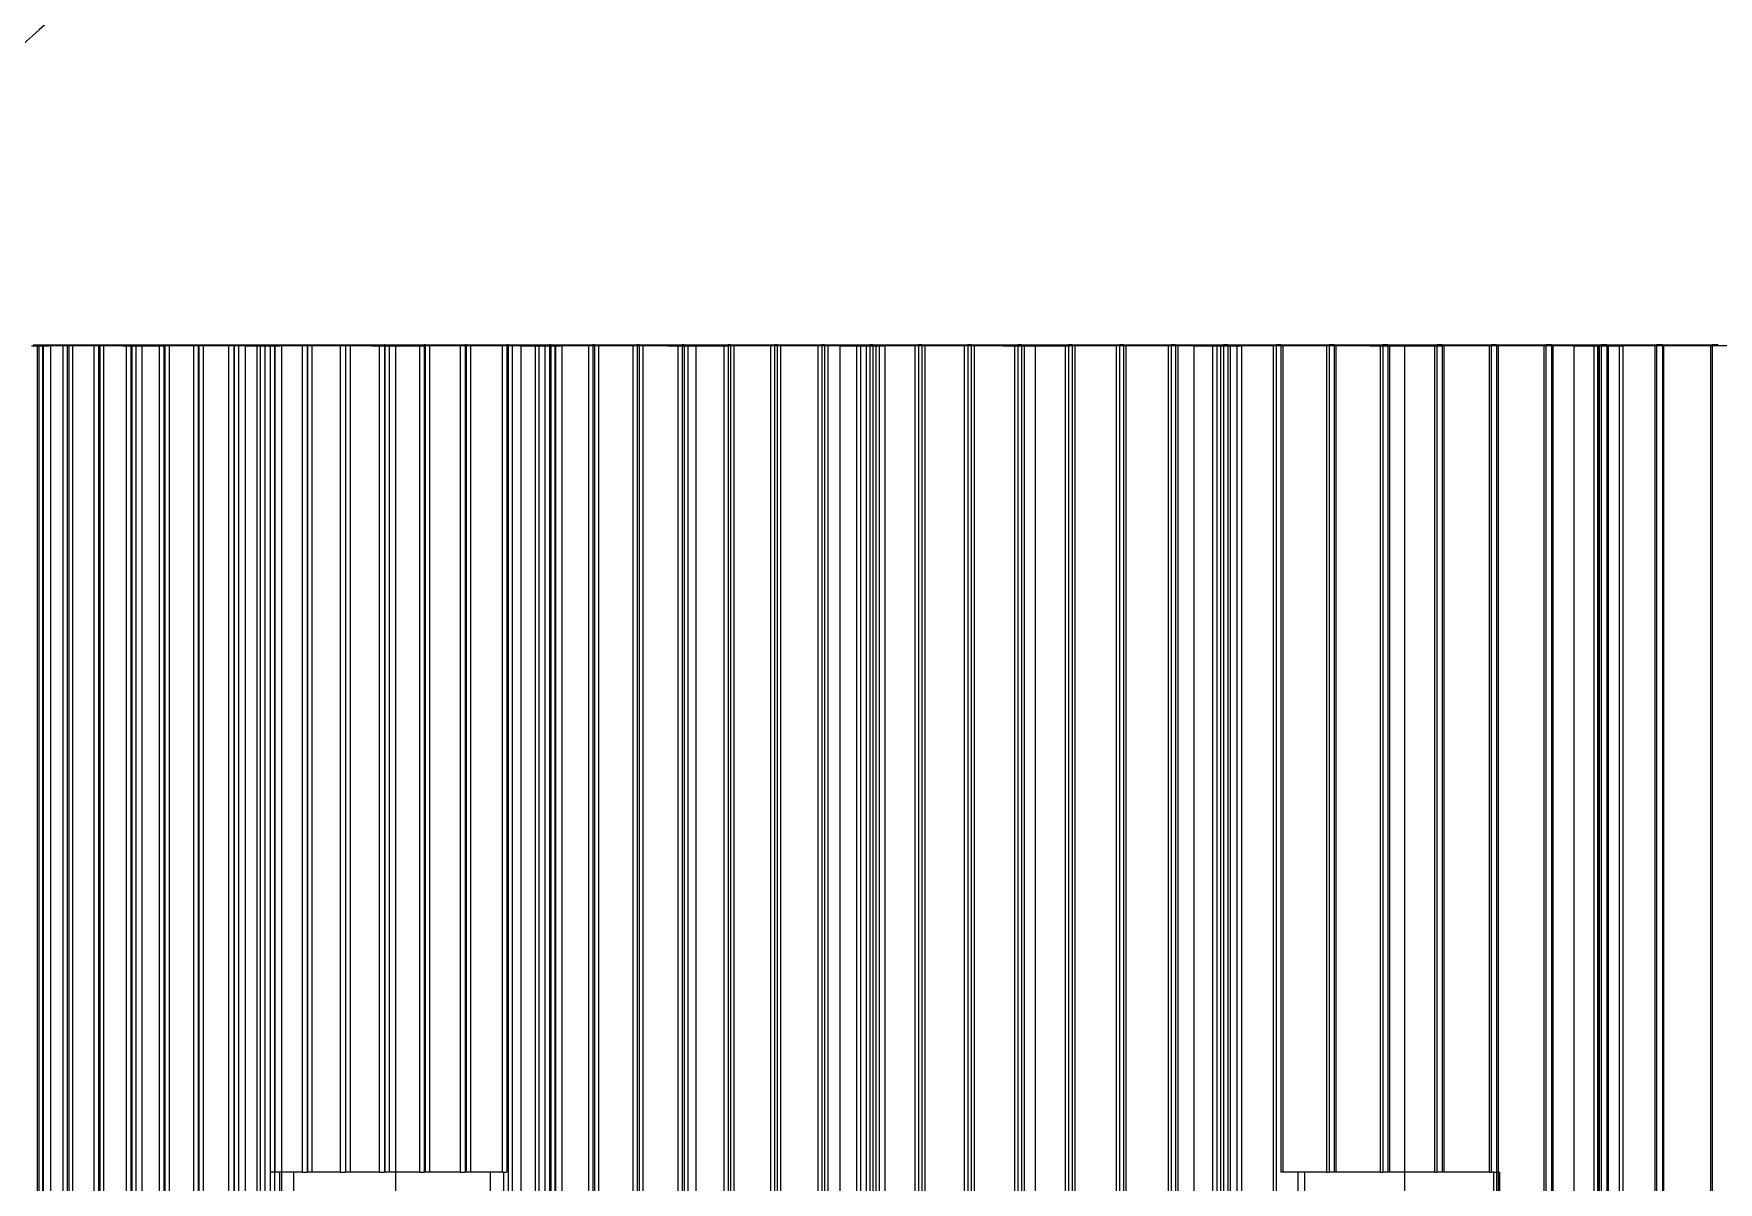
# Model space of a CAD drawing. Header units: millimetres. Extents: x -4172 to 126100, y -2 to 142133.
# Drawn here: x 11309 to 20202, y 44464 to 50525 of the extents above; entities that cross this region are included whole.
import ezdxf

# ---------------------------------------------------------------- set-up
doc = ezdxf.new("R2010")
doc.units = ezdxf.units.MM
doc.header["$LTSCALE"] = 100
doc.layers.add('Visible', color=7, linetype='Continuous', lineweight=25)

msp = doc.modelspace()

# ---------------------------------------------------------------- linework, layer by layer
at = {"layer": 'Visible'}
for p, q in [((11297.81, 48877.58), (11360.5, 48877.58)), ((11306.69, 48882.58), (11327.37, 48882.58)), ((11327.37, 48882.58), (11327.37, 43017.58)), ((11327.37, 48882.58), (11464.73, 48882.58)), ((11336.66, 48882.58), (11336.66, 43017.58)), ((11357.33, 43017.58), (11357.33, 48882.58)), ((11360.5, 48877.58), (11388.73, 48877.58)), ((11360.5, 44109.73), (11360.5, 48877.58)), ((11777.46, 48877.58), (11388.73, 48877.58)), ((11399.21, 44109.73), (11399.21, 48877.58)), ((11464.73, 43017.58), (11464.73, 48882.58)), ((11464.73, 48882.58), (11486.17, 48882.58)), ((11486.17, 48882.58), (11486.17, 43017.58)), ((11486.17, 48882.58), (11628.52, 48882.58)), ((11494.28, 48882.58), (11494.28, 43017.58)), ((11515.72, 43017.58), (11515.72, 48882.58)), ((11628.52, 48882.58), (11650.72, 48882.58)), ((11628.52, 43017.58), (11628.52, 48882.58)), ((11650.72, 48882.58), (11650.72, 43017.58)), ((11650.72, 48882.58), (11797.97, 48882.58)), ((11657.63, 48882.58), (11657.63, 43017.58)), ((11679.83, 43017.58), (11679.83, 48882.58)), ((11777.46, 48877.58), (11881.08, 48877.58)), ((11797.97, 43017.58), (11797.97, 48882.58)), ((11797.97, 48882.58), (11820.91, 48882.58)), ((11820.91, 48882.58), (11820.91, 43017.58)), ((11820.91, 48882.58), (11972.99, 48882.58)), ((11826.64, 48882.58), (11826.64, 43017.58)), ((11849.58, 43017.58), (11849.58, 48882.58)), ((11881.08, 48877.58), (12003.46, 48877.58)), ((11881.08, 44109.73), (11881.08, 48877.58)), ((11972.99, 48882.58), (11996.67, 48882.58)), ((11972.99, 43017.58), (11972.99, 48882.58)), ((11996.67, 48882.58), (11996.67, 43017.58)), ((11996.67, 48882.58), (12153.51, 48882.58)), ((12001.2, 48882.58), (12001.2, 43017.58)), ((12426.36, 48877.58), (12003.46, 48877.58)), ((12024.88, 43017.58), (12024.88, 48882.58)), ((12153.51, 43017.58), (12153.51, 48882.58)), ((12153.51, 48882.58), (12177.91, 48882.58)), ((12177.91, 48882.58), (12177.91, 43017.58)), ((12177.91, 48882.58), (12339.41, 48882.58)), ((12181.24, 48882.58), (12181.24, 43017.58)), ((12205.64, 43017.58), (12205.64, 48882.58)), ((12339.41, 48882.58), (12364.53, 48882.58)), ((12339.41, 43017.58), (12339.41, 48882.58)), ((12364.53, 48882.58), (12364.53, 43017.58)), ((12364.53, 48882.58), (12530.62, 48882.58)), ((12366.66, 48882.58), (12366.66, 43017.58)), ((12391.77, 43017.58), (12391.77, 48882.58)), ((12426.36, 48877.58), (12489.04, 48877.58)), ((12426.36, 44109.73), (12426.36, 48877.58)), ((12489.04, 48877.58), (12505.48, 48877.58)), ((12489.04, 44109.73), (12489.04, 48877.58)), ((12505.48, 48877.58), (12581.93, 48877.58)), ((12505.48, 44109.73), (12505.48, 48877.58)), ((12530.62, 43017.58), (12530.62, 48882.58)), ((12530.62, 48882.58), (12556.43, 48882.58)), ((12556.43, 48882.58), (12556.43, 44517.58)), ((12556.43, 48882.58), (12727.03, 48882.58)), ((12557.36, 48882.58), (12557.36, 43017.58)), ((12581.93, 48877.58), (12608.53, 48877.58)), ((12581.93, 44109.73), (12581.93, 48877.58)), ((12583.17, 44517.58), (12583.17, 48882.58)), ((13091.43, 48877.58), (12608.53, 48877.58)), ((12618.41, 44109.73), (12618.41, 48877.58)), ((12727.03, 44517.58), (12727.03, 48882.58)), ((12727.03, 48882.58), (12753.26, 48882.58)), ((12753.53, 48882.58), (12753.26, 48882.58)), ((12753.26, 48882.58), (12753.26, 44517.58)), ((12753.53, 48882.58), (12753.53, 44517.58)), ((12753.53, 48882.58), (12928.55, 48882.58)), ((12779.75, 44517.58), (12779.75, 48882.58)), ((12928.55, 44517.58), (12928.55, 48882.58)), ((12928.55, 48882.58), (12954.24, 48882.58)), ((12955.71, 48882.58), (12954.24, 48882.58)), ((12954.24, 48882.58), (12954.24, 44517.58)), ((12955.71, 48882.58), (12955.71, 44517.58)), ((12955.71, 48882.58), (13135.06, 48882.58)), ((12981.4, 44517.58), (12981.4, 48882.58)), ((13091.43, 48877.58), (13221.01, 48877.58)), ((13135.06, 48882.58), (13160.21, 48882.58)), ((13135.06, 44517.58), (13135.06, 48882.58)), ((13162.88, 48882.58), (13160.21, 48882.58)), ((13160.21, 48882.58), (13160.21, 44517.58)), ((13162.88, 48882.58), (13162.88, 44517.58)), ((13162.88, 48882.58), (13346.47, 48882.58)), ((13188.03, 44517.58), (13188.03, 48882.58)), ((13221.01, 44352.58), (13221.01, 48877.58)), ((13221.01, 48877.58), (13367.04, 48877.58)), ((13346.47, 44517.58), (13346.47, 48882.58)), ((13346.47, 48882.58), (13371.06, 48882.58)), ((13881.74, 48877.58), (13367.04, 48877.58)), ((13374.93, 48882.58), (13371.06, 48882.58)), ((13371.06, 48882.58), (13371.06, 44517.58)), ((13374.93, 48882.58), (13374.93, 44517.58)), ((13374.93, 48882.58), (13562.66, 48882.58)), ((13399.52, 44517.58), (13399.52, 48882.58)), ((13562.66, 48882.58), (13586.69, 48882.58)), ((13562.66, 44517.58), (13562.66, 48882.58)), ((13591.75, 48882.58), (13586.69, 48882.58)), ((13586.69, 48882.58), (13586.69, 44517.58)), ((13591.75, 48882.58), (13591.75, 44517.58)), ((13591.75, 48882.58), (13783.53, 48882.58)), ((13615.78, 44517.58), (13615.78, 48882.58)), ((13783.53, 44517.58), (13783.53, 48882.58)), ((13783.53, 48882.58), (13806.97, 48882.58)), ((13813.24, 48882.58), (13806.97, 48882.58)), ((13806.97, 48882.58), (13806.97, 44517.58)), ((13813.24, 48882.58), (13813.24, 43017.58)), ((13813.24, 48882.58), (14008.96, 48882.58)), ((13836.68, 43017.58), (13836.68, 48882.58)), ((13881.74, 48877.58), (13958.18, 48877.58)), ((13881.74, 43017.58), (13881.74, 48877.58)), ((13958.18, 48877.58), (13977.64, 48877.58)), ((13958.18, 43017.58), (13958.18, 48877.58)), ((13977.64, 48877.58), (14065.86, 48877.58)), ((13977.64, 43017.58), (13977.64, 48877.58)), ((14008.96, 48882.58), (14031.81, 48882.58)), ((14008.96, 43017.58), (14008.96, 48882.58)), ((14039.27, 48882.58), (14031.81, 48882.58)), ((14031.81, 48882.58), (14031.81, 43017.58)), ((14039.27, 48882.58), (14039.27, 43017.58)), ((14039.27, 48882.58), (14238.84, 48882.58)), ((14062.11, 43017.58), (14062.11, 48882.58)), ((14065.86, 48877.58), (14090.15, 48877.58)), ((14065.86, 43017.58), (14065.86, 48877.58)), ((14654.71, 48877.58), (14090.15, 48877.58)), ((14099.17, 43017.58), (14099.17, 48877.58)), ((14238.84, 43017.58), (14238.84, 48882.58)), ((14238.84, 48882.58), (14261.09, 48882.58)), ((14269.73, 48882.58), (14261.09, 48882.58)), ((14261.09, 48882.58), (14261.09, 43017.58)), ((14269.73, 48882.58), (14269.73, 43017.58)), ((14269.73, 48882.58), (14473.05, 48882.58)), ((14291.97, 43017.58), (14291.97, 48882.58)), ((14473.05, 48882.58), (14494.68, 48882.58)), ((14473.05, 43017.58), (14473.05, 48882.58)), ((14504.5, 48882.58), (14494.68, 48882.58)), ((14494.68, 48882.58), (14494.68, 43017.58)), ((14504.5, 48882.58), (14504.5, 43017.58)), ((14504.5, 48882.58), (14711.47, 48882.58)), ((14526.13, 43017.58), (14526.13, 48882.58)), ((14654.71, 48877.58), (14806.9, 48877.58)), ((14711.47, 43017.58), (14711.47, 48882.58)), ((14711.47, 48882.58), (14732.47, 48882.58)), ((14743.48, 48882.58), (14732.47, 48882.58)), ((14732.47, 48882.58), (14732.47, 43017.58)), ((14743.48, 48882.58), (14743.48, 43017.58)), ((14743.48, 48882.58), (14953.98, 48882.58)), ((14764.47, 43017.58), (14764.47, 48882.58)), ((14806.9, 48877.58), (14972.78, 48877.58)), ((14806.9, 43017.58), (14806.9, 48877.58)), ((14953.98, 48882.58), (14974.34, 48882.58)), ((14953.98, 43017.58), (14953.98, 48882.58)), ((15565.96, 48877.58), (14972.78, 48877.58)), ((14986.52, 48882.58), (14974.34, 48882.58)), ((14974.34, 48882.58), (14974.34, 43017.58)), ((14986.52, 48882.58), (14986.52, 43017.58)), ((14986.52, 48882.58), (15200.46, 48882.58)), ((15006.88, 43017.58), (15006.88, 48882.58)), ((15200.46, 43017.58), (15200.46, 48882.58)), ((15200.46, 48882.58), (15220.17, 48882.58)), ((15233.51, 48882.58), (15220.17, 48882.58)), ((15220.17, 48882.58), (15220.17, 43017.58)), ((15233.51, 48882.58), (15233.51, 43017.58)), ((15233.51, 48882.58), (15450.77, 48882.58)), ((15253.22, 43017.58), (15253.22, 48882.58)), ((15450.77, 48882.58), (15469.82, 48882.58)), ((15450.77, 43017.58), (15450.77, 48882.58)), ((15484.32, 48882.58), (15469.82, 48882.58)), ((15469.82, 48882.58), (15469.82, 43017.58)), ((15484.32, 48882.58), (15484.32, 43017.58)), ((15484.32, 48882.58), (15704.79, 48882.58)), ((15503.38, 43017.58), (15503.38, 48882.58)), ((15565.96, 48877.58), (15654.18, 48877.58)), ((15565.96, 43017.58), (15565.96, 48877.58)), ((15654.18, 48877.58), (15676.15, 48877.58)), ((15654.18, 43017.58), (15654.18, 48877.58)), ((15676.15, 48877.58), (15773.87, 48877.58)), ((15676.15, 43017.58), (15676.15, 48877.58)), ((15704.79, 43017.58), (15704.79, 48882.58)), ((15704.79, 48882.58), (15723.18, 48882.58)), ((15738.83, 48882.58), (15723.18, 48882.58)), ((15723.18, 48882.58), (15723.18, 43017.58)), ((15738.83, 48882.58), (15738.83, 43017.58)), ((15738.83, 48882.58), (15962.4, 48882.58)), ((15757.22, 43017.58), (15757.22, 48882.58)), ((15773.87, 48877.58), (15795.21, 48877.58)), ((15773.87, 43017.58), (15773.87, 48877.58)), ((16426.8, 48877.58), (15795.21, 48877.58)), ((15803.13, 43017.58), (15803.13, 48877.58)), ((15962.4, 48882.58), (15980.11, 48882.58)), ((15962.4, 43017.58), (15962.4, 48882.58)), ((15996.9, 48882.58), (15980.11, 48882.58)), ((15980.11, 48882.58), (15980.11, 43017.58)), ((15996.9, 48882.58), (15996.9, 43017.58)), ((15996.9, 48882.58), (16223.45, 48882.58)), ((16014.61, 43017.58), (16014.61, 48882.58)), ((16223.45, 43017.58), (16223.45, 48882.58)), ((16223.45, 48882.58), (16240.48, 48882.58)), ((16258.41, 48882.58), (16240.48, 48882.58)), ((16240.48, 48882.58), (16240.48, 43017.58)), ((16258.41, 48882.58), (16258.41, 43017.58)), ((16258.41, 48882.58), (16487.83, 48882.58)), ((16275.43, 43017.58), (16275.43, 48882.58)), ((16426.8, 48877.58), (16597.66, 48877.58)), ((16487.83, 48882.58), (16504.15, 48882.58)), ((16487.83, 43017.58), (16487.83, 48882.58)), ((16523.21, 48882.58), (16504.15, 48882.58)), ((16504.15, 48882.58), (16504.15, 43017.58)), ((16523.21, 48882.58), (16523.21, 43017.58)), ((16523.21, 48882.58), (16755.38, 48882.58)), ((16539.53, 43017.58), (16539.53, 48882.58)), ((16597.66, 48877.58), (16779.1, 48877.58)), ((16597.66, 43017.58), (16597.66, 48877.58)), ((16755.38, 43017.58), (16755.38, 48882.58)), ((16755.38, 48882.58), (16771, 48882.58)), ((16791.17, 48882.58), (16771, 48882.58)), ((16771, 48882.58), (16771, 43017.58)), ((17435.38, 48877.58), (16779.1, 48877.58)), ((16791.17, 48882.58), (16791.17, 43017.58)), ((16791.17, 48882.58), (17025.98, 48882.58)), ((16806.8, 43017.58), (16806.8, 48882.58)), ((17025.98, 48882.58), (17040.89, 48882.58)), ((17025.98, 43017.58), (17025.98, 48882.58)), ((17062.17, 48882.58), (17040.89, 48882.58)), ((17040.89, 48882.58), (17040.89, 43017.58)), ((17062.17, 48882.58), (17062.17, 43017.58)), ((17062.17, 48882.58), (17299.48, 48882.58)), ((17077.08, 43017.58), (17077.08, 48882.58)), ((17299.48, 43017.58), (17299.48, 48882.58)), ((17299.48, 48882.58), (17313.67, 48882.58)), ((17336.05, 48882.58), (17313.67, 48882.58)), ((17313.67, 48882.58), (17313.67, 43017.58)), ((17336.05, 48882.58), (17336.05, 43017.58)), ((17336.05, 48882.58), (17575.75, 48882.58)), ((17350.24, 43017.58), (17350.24, 48882.58)), ((17435.38, 48877.58), (17533.1, 48877.58)), ((17435.38, 43017.58), (17435.38, 48877.58)), ((17533.1, 48877.58), (17555.06, 48877.58)), ((17533.1, 43017.58), (17533.1, 48877.58)), ((17557.02, 48877.58), (17555.06, 48877.58)), ((17557.02, 48877.58), (17661.7, 48877.58)), ((17557.02, 43017.58), (17557.02, 48877.58)), ((17575.75, 48882.58), (17589.22, 48882.58)), ((17575.75, 43017.58), (17575.75, 48882.58)), ((17612.67, 48882.58), (17589.22, 48882.58)), ((17589.22, 48882.58), (17589.22, 43017.58)), ((17612.67, 48882.58), (17612.67, 43017.58)), ((17612.67, 48882.58), (17854.65, 48882.58)), ((17626.14, 43017.58), (17626.14, 48882.58)), ((17661.7, 48877.58), (17679.54, 48877.58)), ((17661.7, 43017.58), (17661.7, 48877.58)), ((18361.8, 48877.58), (17679.54, 48877.58)), ((17686.16, 43017.58), (17686.16, 48877.58)), ((17854.65, 43017.58), (17854.65, 48882.58)), ((17854.65, 48882.58), (17867.38, 48882.58)), ((17891.91, 48882.58), (17867.38, 48882.58)), ((17867.38, 48882.58), (17867.38, 43017.58)), ((17891.91, 48882.58), (17891.91, 44517.58)), ((17891.91, 48882.58), (18136.03, 48882.58)), ((17904.64, 44517.58), (17904.64, 48882.58)), ((18136.03, 44517.58), (18136.03, 48882.58)), ((18136.03, 48882.58), (18148.02, 48882.58)), ((18173.61, 48882.58), (18148.02, 48882.58)), ((18148.02, 48882.58), (18148.02, 44517.58)), ((18173.61, 48882.58), (18173.61, 44517.58)), ((18173.61, 48882.58), (18419.75, 48882.58)), ((18185.6, 44517.58), (18185.6, 48882.58)), ((18361.8, 48877.58), (18546.9, 48877.58)), ((18419.75, 44517.58), (18419.75, 48882.58)), ((18419.75, 48882.58), (18430.99, 48882.58)), ((18457.63, 48882.58), (18430.99, 48882.58)), ((18430.99, 48882.58), (18430.99, 44517.58)), ((18457.63, 48882.58), (18457.63, 44517.58)), ((18457.63, 48882.58), (18705.66, 48882.58)), ((18468.87, 44517.58), (18468.87, 48882.58)), ((18546.9, 44222.58), (18546.9, 48877.58)), ((18546.9, 48877.58), (18739.21, 48877.58)), ((18705.66, 48882.58), (18716.15, 48882.58)), ((18705.66, 44517.58), (18705.66, 48882.58)), ((18743.82, 48882.58), (18716.15, 48882.58)), ((18716.15, 48882.58), (18716.15, 44517.58)), ((19441.31, 48877.58), (18739.21, 48877.58)), ((18743.82, 48882.58), (18743.82, 44517.58)), ((18743.82, 48882.58), (18993.62, 48882.58)), ((18754.31, 44517.58), (18754.31, 48882.58)), ((18993.62, 44517.58), (18993.62, 48882.58)), ((18993.62, 48882.58), (19003.36, 48882.58)), ((19032.05, 48882.58), (19003.36, 48882.58)), ((19003.36, 48882.58), (19003.36, 44517.58)), ((19032.05, 48882.58), (19032.05, 43017.58)), ((19032.05, 48882.58), (19283.49, 48882.58)), ((19041.78, 43017.58), (19041.78, 48882.58)), ((19283.49, 48882.58), (19292.46, 48882.58)), ((19283.49, 43017.58), (19283.49, 48882.58)), ((19322.15, 48882.58), (19292.46, 48882.58)), ((19292.46, 48882.58), (19292.46, 43017.58)), ((19322.15, 48882.58), (19322.15, 43017.58)), ((19322.15, 48882.58), (19575.11, 48882.58)), ((19331.12, 43017.58), (19331.12, 48882.58)), ((19441.21, 43017.58), (19441.21, 48877.58)), ((19441.31, 48877.58), (19441.6, 48877.58)), ((19441.6, 48877.58), (19546.28, 48877.58)), ((19441.6, 43017.58), (19441.6, 48877.58)), ((19546.28, 48877.58), (19563.06, 48877.58)), ((19546.28, 43017.58), (19546.28, 48877.58)), ((19571.52, 48877.58), (19563.06, 48877.58)), ((19566.6, 43017.58), (19566.6, 48877.58)), ((19571.52, 48877.58), (19680.45, 48877.58)), ((19571.52, 43017.58), (19571.52, 48877.58)), ((19575.11, 43017.58), (19575.11, 48882.58)), ((19575.11, 48882.58), (19583.31, 48882.58)), ((19613.99, 48882.58), (19583.31, 48882.58)), ((19583.31, 48882.58), (19583.31, 43017.58)), ((19613.99, 48882.58), (19613.99, 43017.58)), ((19613.99, 48882.58), (19868.33, 48882.58)), ((19622.2, 43017.58), (19622.2, 48882.58)), ((19680.45, 48877.58), (19694.33, 48877.58)), ((19680.45, 43017.58), (19680.45, 48877.58)), ((20409.6, 48877.58), (19694.33, 48877.58)), ((19699.48, 43017.58), (19699.48, 48877.58)), ((19868.33, 48882.58), (19875.76, 48882.58)), ((19868.33, 43017.58), (19868.33, 48882.58)), ((19907.42, 48882.58), (19875.76, 48882.58)), ((19875.76, 48882.58), (19875.76, 43017.58)), ((19907.42, 48882.58), (19907.42, 43017.58)), ((19907.42, 48882.58), (20163, 48882.58)), ((19914.85, 43017.58), (19914.85, 48882.58)), ((20163, 43017.58), (20163, 48882.58)), ((20163, 48882.58), (20169.66, 48882.58)), ((20202.27, 48882.58), (20169.66, 48882.58)), ((20169.66, 48882.58), (20169.66, 43017.58)), ((12727.03, 44517.58), (12556.43, 44517.58)), ((12608.95, 43017.58), (12608.95, 44517.58)), ((12680.71, 44517.58), (12680.71, 44089.08)), ((12727.03, 44517.58), (12753.26, 44517.58)), ((12753.53, 44517.58), (12753.26, 44517.58)), ((12928.55, 44517.58), (12753.53, 44517.58)), ((12928.55, 44517.58), (12954.24, 44517.58)), ((12955.71, 44517.58), (12954.24, 44517.58)), ((13135.06, 44517.58), (12955.71, 44517.58)), ((13135.06, 44517.58), (13160.21, 44517.58)), ((13162.88, 44517.58), (13160.21, 44517.58)), ((13346.47, 44517.58), (13162.88, 44517.58)), ((13346.47, 44517.58), (13371.06, 44517.58)), ((13374.93, 44517.58), (13371.06, 44517.58)), ((13562.66, 44517.58), (13374.93, 44517.58)), ((13562.66, 44517.58), (13586.69, 44517.58)), ((13591.75, 44517.58), (13586.69, 44517.58)), ((13783.53, 44517.58), (13591.75, 44517.58)), ((13718.3, 44517.58), (13718.3, 43017.58)), ((13783.53, 44517.58), (13806.97, 44517.58)), ((13790, 43017.58), (13790, 44517.58)), ((18136.03, 44517.58), (17891.91, 44517.58)), ((17984.62, 43017.58), (17984.62, 44517.58)), ((18018.16, 44517.58), (18018.16, 43017.58)), ((18136.03, 44517.58), (18148.02, 44517.58)), ((18173.61, 44517.58), (18148.02, 44517.58)), ((18419.75, 44517.58), (18173.61, 44517.58)), ((18419.75, 44517.58), (18430.99, 44517.58)), ((18457.63, 44517.58), (18430.99, 44517.58)), ((18705.66, 44517.58), (18457.63, 44517.58)), ((18705.66, 44517.58), (18716.15, 44517.58)), ((18743.82, 44517.58), (18716.15, 44517.58)), ((18993.62, 44517.58), (18743.82, 44517.58)), ((18993.62, 44517.58), (19003.36, 44517.58)), ((19015.88, 44517.58), (19003.36, 44517.58)), ((19015.88, 44517.58), (19015.88, 43017.58)), ((19015.88, 44517.58), (19049.46, 44517.58)), ((19049.46, 43017.58), (19049.46, 44517.58))]:
    msp.add_line(p, q, dxfattribs=at)
msp.add_arc((22716.08, 37769.16), 17108.42, 40.510533, 139.489467, dxfattribs=at)

doc.saveas('drawing.dxf')
